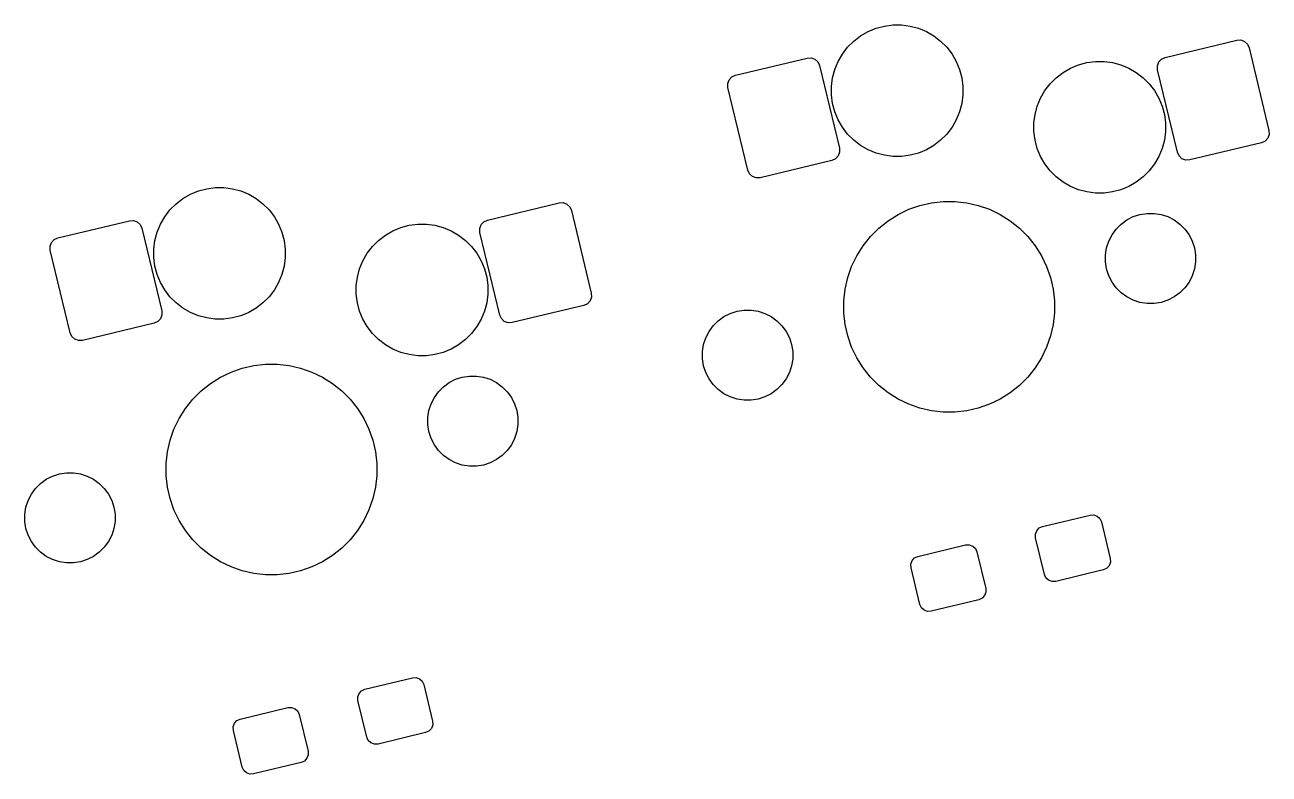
# Model space of a CAD drawing. Extents: x -173 to 103, y -39 to 59.
# Drawn here: x -25.91 to 7.12, y -38.94 to -19.05 of the extents above; entities that cross this region are included whole.
import ezdxf

# ---------------------------------------------------------------- set-up
doc = ezdxf.new("R2010")
doc.units = 0
doc.layers.add('BLACK', color=7, linetype='CONTINUOUS')

msp = doc.modelspace()

# ---------------------------------------------------------------- linework, layer by layer
at = {"layer": 'BLACK', "linetype": 'CONTINUOUS'}
for p, q in [((-3.530383, -19.231016), (-3.318897, -19.143415)), ((-3.318897, -19.143415), (-3.097786, -19.084169)), ((-3.097786, -19.084169), (-2.870833, -19.05429)), ((-2.870833, -19.05429), (-2.641923, -19.05429)), ((-2.641923, -19.05429), (-2.41497, -19.084169)), ((-2.41497, -19.084169), (-2.193859, -19.143415)), ((-2.193859, -19.143415), (-1.982373, -19.231016)), ((-4.072098, -19.646688), (-3.910233, -19.484823)), ((-3.910233, -19.484823), (-3.728626, -19.345471)), ((-3.728626, -19.345471), (-3.530383, -19.231016)), ((-1.982373, -19.231016), (-1.78413, -19.345471)), ((-1.78413, -19.345471), (-1.602523, -19.484823)), ((-1.602523, -19.484823), (-1.440658, -19.646688)), ((4.355345, -19.915903), (6.257807, -19.459162)), ((6.257807, -19.459162), (6.363753, -19.454999)), ((6.363753, -19.454999), (6.463226, -19.491697)), ((-4.21145, -19.828295), (-4.072098, -19.646688)), ((-1.440658, -19.646688), (-1.301306, -19.828295)), ((6.463226, -19.491697), (6.541085, -19.563668)), ((6.541085, -19.563668), (6.585473, -19.659957)), ((6.585473, -19.659957), (7.112249, -21.85413)), ((-7.048778, -20.391277), (-5.146316, -19.934536)), ((-5.146316, -19.934536), (-5.04037, -19.930373)), ((-5.04037, -19.930373), (-4.940897, -19.967071)), ((-4.940897, -19.967071), (-4.863038, -20.039042)), ((-4.863038, -20.039042), (-4.81865, -20.135331)), ((-4.81865, -20.135331), (-4.291874, -22.329504)), ((-4.413506, -20.238024), (-4.325905, -20.026538)), ((-4.325905, -20.026538), (-4.21145, -19.828295)), ((-1.301306, -19.828295), (-1.186851, -20.026538)), ((-1.186851, -20.026538), (-1.09925, -20.238024)), ((1.845047, -20.203003), (2.056533, -20.115402)), ((2.056533, -20.115402), (2.277644, -20.056156)), ((2.277644, -20.056156), (2.504597, -20.026277)), ((2.504597, -20.026277), (2.733507, -20.026277)), ((2.733507, -20.026277), (2.96046, -20.056156)), ((2.96046, -20.056156), (3.181571, -20.115402)), ((3.181571, -20.115402), (3.393057, -20.203003)), ((4.150387, -20.137624), (4.187085, -20.038151)), ((4.154549, -20.24357), (4.150387, -20.137624)), ((4.187085, -20.038151), (4.259056, -19.960292)), ((4.259056, -19.960292), (4.355345, -19.915903)), ((-7.217038, -20.513525), (-7.145067, -20.435666)), ((-7.145067, -20.435666), (-7.048778, -20.391277)), ((-4.502631, -20.686088), (-4.472752, -20.459135)), ((-4.472752, -20.459135), (-4.413506, -20.238024)), ((-1.09925, -20.238024), (-1.040004, -20.459135)), ((-1.040004, -20.459135), (-1.010125, -20.686088)), ((1.303332, -20.618675), (1.465197, -20.45681)), ((1.465197, -20.45681), (1.646804, -20.317458)), ((1.646804, -20.317458), (1.845047, -20.203003)), ((3.393057, -20.203003), (3.5913, -20.317458)), ((3.5913, -20.317458), (3.772907, -20.45681)), ((3.772907, -20.45681), (3.934772, -20.618675)), ((4.681325, -22.437743), (4.154549, -20.24357)), ((-7.253736, -20.612998), (-7.217038, -20.513525)), ((-7.249574, -20.718944), (-7.253736, -20.612998)), ((-6.722798, -22.913117), (-7.249574, -20.718944)), ((-4.502631, -20.914998), (-4.502631, -20.686088)), ((-1.010125, -20.686088), (-1.010125, -20.914998)), ((1.049525, -20.998525), (1.16398, -20.800282)), ((1.16398, -20.800282), (1.303332, -20.618675)), ((3.934772, -20.618675), (4.074124, -20.800282)), ((4.074124, -20.800282), (4.188579, -20.998525)), ((-4.472752, -21.141951), (-4.502631, -20.914998)), ((-1.010125, -20.914998), (-1.040004, -21.141951)), ((0.961924, -21.210011), (1.049525, -20.998525)), ((4.188579, -20.998525), (4.27618, -21.210011)), ((-4.413506, -21.363062), (-4.472752, -21.141951)), ((-4.325905, -21.574548), (-4.413506, -21.363062)), ((-1.09925, -21.363062), (-1.186851, -21.574548)), ((-1.040004, -21.141951), (-1.09925, -21.363062)), ((0.872799, -21.658075), (0.902678, -21.431122)), ((0.902678, -21.431122), (0.961924, -21.210011)), ((4.27618, -21.210011), (4.335426, -21.431122)), ((4.335426, -21.431122), (4.365305, -21.658075)), ((-4.21145, -21.772791), (-4.325905, -21.574548)), ((-4.072098, -21.954398), (-4.21145, -21.772791)), ((-1.301306, -21.772791), (-1.440658, -21.954398)), ((-1.186851, -21.574548), (-1.301306, -21.772791)), ((0.872799, -21.886985), (0.872799, -21.658075)), ((4.365305, -21.658075), (4.365305, -21.886985)), ((-3.910233, -22.116263), (-4.072098, -21.954398)), ((-3.728626, -22.255615), (-3.910233, -22.116263)), ((-1.602523, -22.116263), (-1.78413, -22.255615)), ((-1.440658, -21.954398), (-1.602523, -22.116263)), ((0.902678, -22.113938), (0.872799, -21.886985)), ((0.961924, -22.335049), (0.902678, -22.113938)), ((4.335426, -22.113938), (4.27618, -22.335049)), ((4.365305, -21.886985), (4.335426, -22.113938)), ((7.079713, -22.059549), (7.007742, -22.137408)), ((7.116411, -21.960076), (7.079713, -22.059549)), ((7.112249, -21.85413), (7.116411, -21.960076)), ((-4.287712, -22.43545), (-4.32441, -22.534923)), ((-4.291874, -22.329504), (-4.287712, -22.43545)), ((-3.530383, -22.37007), (-3.728626, -22.255615)), ((-3.318897, -22.457671), (-3.530383, -22.37007)), ((-3.097786, -22.516917), (-3.318897, -22.457671)), ((-2.193859, -22.457671), (-2.41497, -22.516917)), ((-1.982373, -22.37007), (-2.193859, -22.457671)), ((-1.78413, -22.255615), (-1.982373, -22.37007)), ((1.049525, -22.546535), (0.961924, -22.335049)), ((4.27618, -22.335049), (4.188579, -22.546535)), ((4.725713, -22.534032), (4.681325, -22.437743)), ((6.911453, -22.181797), (5.008991, -22.638538)), ((7.007742, -22.137408), (6.911453, -22.181797)), ((-4.49267, -22.657171), (-6.395132, -23.113912)), ((-4.396381, -22.612782), (-4.49267, -22.657171)), ((-4.32441, -22.534923), (-4.396381, -22.612782)), ((-2.870833, -22.546796), (-3.097786, -22.516917)), ((-2.641923, -22.546796), (-2.870833, -22.546796)), ((-2.41497, -22.516917), (-2.641923, -22.546796)), ((1.16398, -22.744778), (1.049525, -22.546535)), ((1.303332, -22.926385), (1.16398, -22.744778)), ((4.074124, -22.744778), (3.934772, -22.926385)), ((4.188579, -22.546535), (4.074124, -22.744778)), ((4.803572, -22.606003), (4.725713, -22.534032)), ((4.903045, -22.642701), (4.803572, -22.606003)), ((5.008991, -22.638538), (4.903045, -22.642701)), ((-6.67841, -23.009406), (-6.722798, -22.913117)), ((-6.600551, -23.081377), (-6.67841, -23.009406)), ((-6.501078, -23.118075), (-6.600551, -23.081377)), ((-6.395132, -23.113912), (-6.501078, -23.118075)), ((1.465197, -23.08825), (1.303332, -22.926385)), ((1.646804, -23.227602), (1.465197, -23.08825)), ((3.772907, -23.08825), (3.5913, -23.227602)), ((3.934772, -22.926385), (3.772907, -23.08825)), ((-21.307741, -23.462154), (-21.08663, -23.402908)), ((-21.08663, -23.402908), (-20.859677, -23.373029)), ((-20.859677, -23.373029), (-20.630767, -23.373029)), ((-20.630767, -23.373029), (-20.403814, -23.402908)), ((-20.403814, -23.402908), (-20.182703, -23.462154)), ((1.845047, -23.342057), (1.646804, -23.227602)), ((2.056533, -23.429658), (1.845047, -23.342057)), ((2.277644, -23.488904), (2.056533, -23.429658)), ((3.181571, -23.429658), (2.96046, -23.488904)), ((3.393057, -23.342057), (3.181571, -23.429658)), ((3.5913, -23.227602), (3.393057, -23.342057)), ((-21.899077, -23.803562), (-21.71747, -23.66421)), ((-21.71747, -23.66421), (-21.519227, -23.549755)), ((-21.519227, -23.549755), (-21.307741, -23.462154)), ((-20.182703, -23.462154), (-19.971217, -23.549755)), ((-19.971217, -23.549755), (-19.772974, -23.66421)), ((-19.772974, -23.66421), (-19.591367, -23.803562)), ((-13.633499, -24.234642), (-11.731037, -23.777901)), ((-11.731037, -23.777901), (-11.625091, -23.773738)), ((-11.625091, -23.773738), (-11.525618, -23.810436)), ((-2.154189, -23.846957), (-1.848067, -23.777087)), ((-1.848067, -23.777087), (-1.536047, -23.741931)), ((-1.536047, -23.741931), (-1.222053, -23.741931)), ((-1.222053, -23.741931), (-0.910033, -23.777087)), ((-0.910033, -23.777087), (-0.603911, -23.846957)), ((2.504597, -23.518783), (2.277644, -23.488904)), ((2.733507, -23.518783), (2.504597, -23.518783)), ((2.96046, -23.488904), (2.733507, -23.518783)), ((-22.200294, -24.147034), (-22.060942, -23.965427)), ((-22.060942, -23.965427), (-21.899077, -23.803562)), ((-19.591367, -23.803562), (-19.429502, -23.965427)), ((-19.429502, -23.965427), (-19.29015, -24.147034)), ((-11.525618, -23.810436), (-11.447759, -23.882407)), ((-11.447759, -23.882407), (-11.403371, -23.978696)), ((-11.403371, -23.978696), (-10.876595, -26.172869)), ((-2.99933, -24.253956), (-2.733463, -24.0869)), ((-2.733463, -24.0869), (-2.450564, -23.950663)), ((-2.450564, -23.950663), (-2.154189, -23.846957)), ((-0.603911, -23.846957), (-0.307536, -23.950663)), ((-0.307536, -23.950663), (-0.024637, -24.0869)), ((-0.024637, -24.0869), (0.24123, -24.253956)), ((3.509765, -24.144921), (3.688851, -24.086732)), ((3.688851, -24.086732), (3.874834, -24.057275)), ((3.874834, -24.057275), (4.063136, -24.057275)), ((4.063136, -24.057275), (4.249119, -24.086732)), ((4.249119, -24.086732), (4.428205, -24.144921)), ((-25.037622, -24.710016), (-23.13516, -24.253275)), ((-23.13516, -24.253275), (-23.029214, -24.249112)), ((-23.029214, -24.249112), (-22.929741, -24.28581)), ((-22.929741, -24.28581), (-22.851882, -24.357781)), ((-22.851882, -24.357781), (-22.807494, -24.45407)), ((-22.40235, -24.556763), (-22.314749, -24.345277)), ((-22.314749, -24.345277), (-22.200294, -24.147034)), ((-19.29015, -24.147034), (-19.175695, -24.345277)), ((-19.175695, -24.345277), (-19.088094, -24.556763)), ((-16.143797, -24.521742), (-15.932311, -24.434141)), ((-15.932311, -24.434141), (-15.7112, -24.374895)), ((-15.7112, -24.374895), (-15.484247, -24.345016)), ((-15.484247, -24.345016), (-15.255337, -24.345016)), ((-15.255337, -24.345016), (-15.028384, -24.374895)), ((-15.028384, -24.374895), (-14.807273, -24.434141)), ((-14.807273, -24.434141), (-14.595787, -24.521742)), ((-13.838457, -24.456363), (-13.801759, -24.35689)), ((-13.801759, -24.35689), (-13.729788, -24.279031)), ((-13.729788, -24.279031), (-13.633499, -24.234642)), ((-3.24482, -24.449728), (-2.99933, -24.253956)), ((0.24123, -24.253956), (0.48672, -24.449728)), ((3.056498, -24.474238), (3.189647, -24.341089)), ((3.189647, -24.341089), (3.341987, -24.230408)), ((3.341987, -24.230408), (3.509765, -24.144921)), ((4.428205, -24.144921), (4.595983, -24.230408)), ((4.595983, -24.230408), (4.748323, -24.341089)), ((4.748323, -24.341089), (4.881472, -24.474238)), ((-25.205882, -24.832264), (-25.133911, -24.754405)), ((-25.133911, -24.754405), (-25.037622, -24.710016)), ((-22.807494, -24.45407), (-22.280718, -26.648243)), ((-22.461596, -24.777874), (-22.40235, -24.556763)), ((-19.088094, -24.556763), (-19.028848, -24.777874)), ((-16.523647, -24.775549), (-16.34204, -24.636197)), ((-16.34204, -24.636197), (-16.143797, -24.521742)), ((-14.595787, -24.521742), (-14.397544, -24.636197)), ((-14.397544, -24.636197), (-14.215937, -24.775549)), ((-13.834295, -24.562309), (-13.838457, -24.456363)), ((-13.307519, -26.756482), (-13.834295, -24.562309)), ((-3.66262, -24.917246), (-3.466848, -24.671756)), ((-3.466848, -24.671756), (-3.24482, -24.449728)), ((0.48672, -24.449728), (0.708748, -24.671756)), ((0.708748, -24.671756), (0.90452, -24.917246)), ((2.86033, -24.794356), (2.945817, -24.626578)), ((2.945817, -24.626578), (3.056498, -24.474238)), ((4.881472, -24.474238), (4.992153, -24.626578)), ((4.992153, -24.626578), (5.07764, -24.794356)), ((-25.24258, -24.931737), (-25.205882, -24.832264)), ((-25.238418, -25.037683), (-25.24258, -24.931737)), ((-24.711642, -27.231856), (-25.238418, -25.037683)), ((-22.491475, -25.004827), (-22.461596, -24.777874)), ((-22.491475, -25.233737), (-22.491475, -25.004827)), ((-19.028848, -24.777874), (-18.998969, -25.004827)), ((-18.998969, -25.004827), (-18.998969, -25.233737)), ((-16.824864, -25.119021), (-16.685512, -24.937414)), ((-16.685512, -24.937414), (-16.523647, -24.775549)), ((-14.215937, -24.775549), (-14.054072, -24.937414)), ((-14.054072, -24.937414), (-13.91472, -25.119021)), ((-3.829676, -25.183113), (-3.66262, -24.917246)), ((0.90452, -24.917246), (1.071576, -25.183113)), ((2.772684, -25.159425), (2.802141, -24.973442)), ((2.802141, -24.973442), (2.86033, -24.794356)), ((5.07764, -24.794356), (5.135829, -24.973442)), ((5.135829, -24.973442), (5.165286, -25.159425)), ((-22.461596, -25.46069), (-22.491475, -25.233737)), ((-18.998969, -25.233737), (-19.028848, -25.46069)), ((-17.02692, -25.52875), (-16.939319, -25.317264)), ((-16.939319, -25.317264), (-16.824864, -25.119021)), ((-13.91472, -25.119021), (-13.800265, -25.317264)), ((-13.800265, -25.317264), (-13.712664, -25.52875)), ((-3.965913, -25.466012), (-3.829676, -25.183113)), ((1.071576, -25.183113), (1.207813, -25.466012)), ((2.772684, -25.347727), (2.772684, -25.159425)), ((2.802141, -25.53371), (2.772684, -25.347727)), ((5.165286, -25.347727), (5.135829, -25.53371)), ((5.165286, -25.159425), (5.165286, -25.347727)), ((-22.40235, -25.681801), (-22.461596, -25.46069)), ((-22.314749, -25.893287), (-22.40235, -25.681801)), ((-19.088094, -25.681801), (-19.175695, -25.893287)), ((-19.028848, -25.46069), (-19.088094, -25.681801)), ((-17.116045, -25.976814), (-17.086166, -25.749861)), ((-17.086166, -25.749861), (-17.02692, -25.52875)), ((-13.712664, -25.52875), (-13.653418, -25.749861)), ((-13.653418, -25.749861), (-13.623539, -25.976814)), ((-4.069619, -25.762387), (-3.965913, -25.466012)), ((1.207813, -25.466012), (1.311519, -25.762387)), ((2.86033, -25.712796), (2.802141, -25.53371)), ((2.945817, -25.880574), (2.86033, -25.712796)), ((5.07764, -25.712796), (4.992153, -25.880574)), ((5.135829, -25.53371), (5.07764, -25.712796)), ((-22.200294, -26.09153), (-22.314749, -25.893287)), ((-22.060942, -26.273137), (-22.200294, -26.09153)), ((-19.29015, -26.09153), (-19.429502, -26.273137)), ((-19.175695, -25.893287), (-19.29015, -26.09153)), ((-17.116045, -26.205724), (-17.116045, -25.976814)), ((-13.623539, -25.976814), (-13.623539, -26.205724)), ((-4.174645, -26.380529), (-4.139489, -26.068509)), ((-4.139489, -26.068509), (-4.069619, -25.762387)), ((1.311519, -25.762387), (1.381389, -26.068509)), ((1.381389, -26.068509), (1.416545, -26.380529)), ((3.056498, -26.032914), (2.945817, -25.880574)), ((3.189647, -26.166063), (3.056498, -26.032914)), ((4.881472, -26.032914), (4.748323, -26.166063)), ((4.992153, -25.880574), (4.881472, -26.032914)), ((-21.899077, -26.435002), (-22.060942, -26.273137)), ((-19.429502, -26.273137), (-19.591367, -26.435002)), ((-17.086166, -26.432677), (-17.116045, -26.205724)), ((-13.623539, -26.205724), (-13.653418, -26.432677)), ((-10.909131, -26.378288), (-10.981102, -26.456147)), ((-10.872433, -26.278815), (-10.909131, -26.378288)), ((-10.876595, -26.172869), (-10.872433, -26.278815)), ((-4.174645, -26.694523), (-4.174645, -26.380529)), ((1.416545, -26.380529), (1.416545, -26.694523)), ((3.341987, -26.276744), (3.189647, -26.166063)), ((3.509765, -26.362231), (3.341987, -26.276744)), ((3.688851, -26.42042), (3.509765, -26.362231)), ((3.874834, -26.449877), (3.688851, -26.42042)), ((4.249119, -26.42042), (4.063136, -26.449877)), ((4.428205, -26.362231), (4.249119, -26.42042)), ((4.595983, -26.276744), (4.428205, -26.362231)), ((4.748323, -26.166063), (4.595983, -26.276744)), ((-22.280718, -26.648243), (-22.276556, -26.754189)), ((-21.71747, -26.574354), (-21.899077, -26.435002)), ((-21.519227, -26.688809), (-21.71747, -26.574354)), ((-21.307741, -26.77641), (-21.519227, -26.688809)), ((-19.971217, -26.688809), (-20.182703, -26.77641)), ((-19.772974, -26.574354), (-19.971217, -26.688809)), ((-19.591367, -26.435002), (-19.772974, -26.574354)), ((-17.02692, -26.653788), (-17.086166, -26.432677)), ((-16.939319, -26.865274), (-17.02692, -26.653788)), ((-13.712664, -26.653788), (-13.800265, -26.865274)), ((-13.653418, -26.432677), (-13.712664, -26.653788)), ((-11.077391, -26.500536), (-12.979853, -26.957277)), ((-10.981102, -26.456147), (-11.077391, -26.500536)), ((-7.354083, -26.798308), (-7.186305, -26.712821)), ((-7.186305, -26.712821), (-7.007219, -26.654632)), ((-7.007219, -26.654632), (-6.821236, -26.625175)), ((-6.821236, -26.625175), (-6.632934, -26.625175)), ((-6.632934, -26.625175), (-6.446951, -26.654632)), ((-6.446951, -26.654632), (-6.267865, -26.712821)), ((-6.267865, -26.712821), (-6.100087, -26.798308)), ((-4.139489, -27.006543), (-4.174645, -26.694523)), ((1.416545, -26.694523), (1.381389, -27.006543)), ((4.063136, -26.449877), (3.874834, -26.449877)), ((-22.481514, -26.97591), (-24.383976, -27.432651)), ((-22.385225, -26.931521), (-22.481514, -26.97591)), ((-22.313254, -26.853662), (-22.385225, -26.931521)), ((-22.276556, -26.754189), (-22.313254, -26.853662)), ((-21.08663, -26.835656), (-21.307741, -26.77641)), ((-20.859677, -26.865535), (-21.08663, -26.835656)), ((-20.630767, -26.865535), (-20.859677, -26.865535)), ((-20.403814, -26.835656), (-20.630767, -26.865535)), ((-20.182703, -26.77641), (-20.403814, -26.835656)), ((-16.824864, -27.063517), (-16.939319, -26.865274)), ((-16.685512, -27.245124), (-16.824864, -27.063517)), ((-13.91472, -27.063517), (-14.054072, -27.245124)), ((-13.800265, -26.865274), (-13.91472, -27.063517)), ((-13.263131, -26.852771), (-13.307519, -26.756482)), ((-13.185272, -26.924742), (-13.263131, -26.852771)), ((-13.085799, -26.96144), (-13.185272, -26.924742)), ((-12.979853, -26.957277), (-13.085799, -26.96144)), ((-7.750253, -27.194478), (-7.639572, -27.042138)), ((-7.639572, -27.042138), (-7.506423, -26.908989)), ((-7.506423, -26.908989), (-7.354083, -26.798308)), ((-6.100087, -26.798308), (-5.947747, -26.908989)), ((-5.947747, -26.908989), (-5.814598, -27.042138)), ((-5.814598, -27.042138), (-5.703917, -27.194478)), ((-4.069619, -27.312665), (-4.139489, -27.006543)), ((1.381389, -27.006543), (1.311519, -27.312665)), ((-24.667254, -27.328145), (-24.711642, -27.231856)), ((-24.589395, -27.400116), (-24.667254, -27.328145)), ((-24.489922, -27.436814), (-24.589395, -27.400116)), ((-16.523647, -27.406989), (-16.685512, -27.245124)), ((-16.34204, -27.546341), (-16.523647, -27.406989)), ((-14.215937, -27.406989), (-14.397544, -27.546341)), ((-14.054072, -27.245124), (-14.215937, -27.406989)), ((-7.893929, -27.541342), (-7.83574, -27.362256)), ((-7.83574, -27.362256), (-7.750253, -27.194478)), ((-5.703917, -27.194478), (-5.61843, -27.362256)), ((-5.61843, -27.362256), (-5.560241, -27.541342)), ((-3.965913, -27.60904), (-4.069619, -27.312665)), ((1.311519, -27.312665), (1.207813, -27.60904)), ((-24.383976, -27.432651), (-24.489922, -27.436814)), ((-16.143797, -27.660796), (-16.34204, -27.546341)), ((-15.932311, -27.748397), (-16.143797, -27.660796)), ((-14.595787, -27.660796), (-14.807273, -27.748397)), ((-14.397544, -27.546341), (-14.595787, -27.660796)), ((-7.923386, -27.727325), (-7.893929, -27.541342)), ((-7.923386, -27.915627), (-7.923386, -27.727325)), ((-5.560241, -27.541342), (-5.530784, -27.727325)), ((-5.530784, -27.727325), (-5.530784, -27.915627)), ((-3.829676, -27.891939), (-3.965913, -27.60904)), ((1.207813, -27.60904), (1.071576, -27.891939)), ((-19.836911, -28.095826), (-19.524891, -28.06067)), ((-19.524891, -28.06067), (-19.210897, -28.06067)), ((-19.210897, -28.06067), (-18.898877, -28.095826)), ((-15.7112, -27.807643), (-15.932311, -27.748397)), ((-15.484247, -27.837522), (-15.7112, -27.807643)), ((-15.255337, -27.837522), (-15.484247, -27.837522)), ((-15.028384, -27.807643), (-15.255337, -27.837522)), ((-14.807273, -27.748397), (-15.028384, -27.807643)), ((-7.893929, -28.10161), (-7.923386, -27.915627)), ((-5.530784, -27.915627), (-5.560241, -28.10161)), ((-3.66262, -28.157806), (-3.829676, -27.891939)), ((1.071576, -27.891939), (0.90452, -28.157806)), ((-20.722307, -28.405639), (-20.439408, -28.269402)), ((-20.439408, -28.269402), (-20.143033, -28.165696)), ((-20.143033, -28.165696), (-19.836911, -28.095826)), ((-18.898877, -28.095826), (-18.592755, -28.165696)), ((-18.592755, -28.165696), (-18.29638, -28.269402)), ((-18.29638, -28.269402), (-18.013481, -28.405639)), ((-14.299993, -28.405471), (-14.11401, -28.376014)), ((-14.11401, -28.376014), (-13.925708, -28.376014)), ((-13.925708, -28.376014), (-13.739725, -28.405471)), ((-7.83574, -28.280696), (-7.893929, -28.10161)), ((-7.750253, -28.448474), (-7.83574, -28.280696)), ((-5.61843, -28.280696), (-5.703917, -28.448474)), ((-5.560241, -28.10161), (-5.61843, -28.280696)), ((-3.466848, -28.403296), (-3.66262, -28.157806)), ((-3.24482, -28.625324), (-3.466848, -28.403296)), ((0.708748, -28.403296), (0.48672, -28.625324)), ((0.90452, -28.157806), (0.708748, -28.403296)), ((-21.233664, -28.768467), (-20.988174, -28.572695)), ((-20.988174, -28.572695), (-20.722307, -28.405639)), ((-18.013481, -28.405639), (-17.747614, -28.572695)), ((-17.747614, -28.572695), (-17.502124, -28.768467)), ((-14.932346, -28.792977), (-14.799197, -28.659828)), ((-14.799197, -28.659828), (-14.646857, -28.549147)), ((-14.646857, -28.549147), (-14.479079, -28.46366)), ((-14.479079, -28.46366), (-14.299993, -28.405471)), ((-13.739725, -28.405471), (-13.560639, -28.46366)), ((-13.560639, -28.46366), (-13.392861, -28.549147)), ((-13.392861, -28.549147), (-13.240521, -28.659828)), ((-13.240521, -28.659828), (-13.107372, -28.792977)), ((-7.639572, -28.600814), (-7.750253, -28.448474)), ((-7.506423, -28.733963), (-7.639572, -28.600814)), ((-7.354083, -28.844644), (-7.506423, -28.733963)), ((-5.947747, -28.733963), (-6.100087, -28.844644)), ((-5.814598, -28.600814), (-5.947747, -28.733963)), ((-5.703917, -28.448474), (-5.814598, -28.600814)), ((-2.99933, -28.821096), (-3.24482, -28.625324)), ((0.48672, -28.625324), (0.24123, -28.821096)), ((-21.651464, -29.235985), (-21.455692, -28.990495)), ((-21.455692, -28.990495), (-21.233664, -28.768467)), ((-17.502124, -28.768467), (-17.280096, -28.990495)), ((-17.280096, -28.990495), (-17.084324, -29.235985)), ((-15.128514, -29.113095), (-15.043027, -28.945317)), ((-15.043027, -28.945317), (-14.932346, -28.792977)), ((-13.107372, -28.792977), (-12.996691, -28.945317)), ((-12.996691, -28.945317), (-12.911204, -29.113095)), ((-7.186305, -28.930131), (-7.354083, -28.844644)), ((-7.007219, -28.98832), (-7.186305, -28.930131)), ((-6.821236, -29.017777), (-7.007219, -28.98832)), ((-6.632934, -29.017777), (-6.821236, -29.017777)), ((-6.446951, -28.98832), (-6.632934, -29.017777)), ((-6.267865, -28.930131), (-6.446951, -28.98832)), ((-6.100087, -28.844644), (-6.267865, -28.930131)), ((-2.733463, -28.988152), (-2.99933, -28.821096)), ((-2.450564, -29.124389), (-2.733463, -28.988152)), ((-0.024637, -28.988152), (-0.307536, -29.124389)), ((0.24123, -28.821096), (-0.024637, -28.988152)), ((-21.81852, -29.501852), (-21.651464, -29.235985)), ((-17.084324, -29.235985), (-16.917268, -29.501852)), ((-15.21616, -29.478164), (-15.186703, -29.292181)), ((-15.186703, -29.292181), (-15.128514, -29.113095)), ((-12.911204, -29.113095), (-12.853015, -29.292181)), ((-12.853015, -29.292181), (-12.823558, -29.478164)), ((-2.154189, -29.228095), (-2.450564, -29.124389)), ((-1.848067, -29.297965), (-2.154189, -29.228095)), ((-1.536047, -29.333121), (-1.848067, -29.297965)), ((-1.222053, -29.333121), (-1.536047, -29.333121)), ((-0.910033, -29.297965), (-1.222053, -29.333121)), ((-0.603911, -29.228095), (-0.910033, -29.297965)), ((-0.307536, -29.124389), (-0.603911, -29.228095)), ((-21.954757, -29.784751), (-21.81852, -29.501852)), ((-16.917268, -29.501852), (-16.781031, -29.784751)), ((-15.21616, -29.666466), (-15.21616, -29.478164)), ((-15.186703, -29.852449), (-15.21616, -29.666466)), ((-12.823558, -29.666466), (-12.853015, -29.852449)), ((-12.823558, -29.478164), (-12.823558, -29.666466)), ((-22.058463, -30.081126), (-21.954757, -29.784751)), ((-16.781031, -29.784751), (-16.677325, -30.081126)), ((-15.128514, -30.031535), (-15.186703, -29.852449)), ((-15.043027, -30.199313), (-15.128514, -30.031535)), ((-12.911204, -30.031535), (-12.996691, -30.199313)), ((-12.853015, -29.852449), (-12.911204, -30.031535)), ((-22.128333, -30.387248), (-22.058463, -30.081126)), ((-16.677325, -30.081126), (-16.607455, -30.387248)), ((-14.932346, -30.351653), (-15.043027, -30.199313)), ((-14.799197, -30.484802), (-14.932346, -30.351653)), ((-13.107372, -30.351653), (-13.240521, -30.484802)), ((-12.996691, -30.199313), (-13.107372, -30.351653)), ((-22.163489, -30.699268), (-22.128333, -30.387248)), ((-22.163489, -31.013262), (-22.163489, -30.699268)), ((-16.607455, -30.387248), (-16.572299, -30.699268)), ((-16.572299, -30.699268), (-16.572299, -31.013262)), ((-14.646857, -30.595483), (-14.799197, -30.484802)), ((-14.479079, -30.68097), (-14.646857, -30.595483)), ((-14.299993, -30.739159), (-14.479079, -30.68097)), ((-13.560639, -30.68097), (-13.739725, -30.739159)), ((-13.392861, -30.595483), (-13.560639, -30.68097)), ((-13.240521, -30.484802), (-13.392861, -30.595483)), ((-25.342927, -31.117047), (-25.175149, -31.03156)), ((-25.175149, -31.03156), (-24.996063, -30.973371)), ((-24.996063, -30.973371), (-24.81008, -30.943914)), ((-24.81008, -30.943914), (-24.621778, -30.943914)), ((-24.621778, -30.943914), (-24.435795, -30.973371)), ((-24.435795, -30.973371), (-24.256709, -31.03156)), ((-24.256709, -31.03156), (-24.088931, -31.117047)), ((-22.128333, -31.325282), (-22.163489, -31.013262)), ((-16.572299, -31.013262), (-16.607455, -31.325282)), ((-14.11401, -30.768616), (-14.299993, -30.739159)), ((-13.925708, -30.768616), (-14.11401, -30.768616)), ((-13.739725, -30.739159), (-13.925708, -30.768616)), ((-25.739097, -31.513217), (-25.628416, -31.360877)), ((-25.628416, -31.360877), (-25.495267, -31.227728)), ((-25.495267, -31.227728), (-25.342927, -31.117047)), ((-24.088931, -31.117047), (-23.936591, -31.227728)), ((-23.936591, -31.227728), (-23.803442, -31.360877)), ((-23.803442, -31.360877), (-23.692761, -31.513217)), ((-22.058463, -31.631404), (-22.128333, -31.325282)), ((-16.607455, -31.325282), (-16.677325, -31.631404)), ((-25.882773, -31.860081), (-25.824584, -31.680995)), ((-25.824584, -31.680995), (-25.739097, -31.513217)), ((-23.692761, -31.513217), (-23.607274, -31.680995)), ((-23.607274, -31.680995), (-23.549085, -31.860081)), ((-21.954757, -31.927779), (-22.058463, -31.631404)), ((-16.677325, -31.631404), (-16.781031, -31.927779)), ((-25.91223, -32.046064), (-25.882773, -31.860081)), ((-23.549085, -31.860081), (-23.519628, -32.046064)), ((-21.81852, -32.210678), (-21.954757, -31.927779)), ((-16.781031, -31.927779), (-16.917268, -32.210678)), ((-25.91223, -32.234366), (-25.91223, -32.046064)), ((-25.882773, -32.420349), (-25.91223, -32.234366)), ((-23.519628, -32.234366), (-23.549085, -32.420349)), ((-23.519628, -32.046064), (-23.519628, -32.234366)), ((-21.651464, -32.476545), (-21.81852, -32.210678)), ((-16.917268, -32.210678), (-17.084324, -32.476545)), ((1.100973, -32.369721), (2.365053, -32.066242)), ((2.365053, -32.066242), (2.462523, -32.062412)), ((2.462523, -32.062412), (2.55404, -32.096174)), ((2.55404, -32.096174), (2.625669, -32.162388)), ((2.625669, -32.162388), (2.666507, -32.250973)), ((2.666507, -32.250973), (2.899953, -33.223343)), ((-25.824584, -32.599435), (-25.882773, -32.420349)), ((-25.739097, -32.767213), (-25.824584, -32.599435)), ((-23.607274, -32.599435), (-23.692761, -32.767213)), ((-23.549085, -32.420349), (-23.607274, -32.599435)), ((-21.455692, -32.722035), (-21.651464, -32.476545)), ((-17.084324, -32.476545), (-17.280096, -32.722035)), ((0.912412, -32.573705), (0.946173, -32.482189)), ((0.916241, -32.671175), (0.912412, -32.573705)), ((1.149687, -33.643545), (0.916241, -32.671175)), ((0.946173, -32.482189), (1.012387, -32.410559)), ((1.012387, -32.410559), (1.100973, -32.369721)), ((-25.628416, -32.919553), (-25.739097, -32.767213)), ((-25.495267, -33.052702), (-25.628416, -32.919553)), ((-23.803442, -32.919553), (-23.936591, -33.052702)), ((-23.692761, -32.767213), (-23.803442, -32.919553)), ((-21.233664, -32.944063), (-21.455692, -32.722035)), ((-20.988174, -33.139835), (-21.233664, -32.944063)), ((-17.502124, -32.944063), (-17.747614, -33.139835)), ((-17.280096, -32.722035), (-17.502124, -32.944063)), ((-2.205085, -33.163435), (-0.941005, -32.859956)), ((-0.941005, -32.859956), (-0.843535, -32.856126)), ((-0.843535, -32.856126), (-0.752018, -32.889888)), ((-0.752018, -32.889888), (-0.680389, -32.956102)), ((-0.680389, -32.956102), (-0.639551, -33.044687)), ((-25.342927, -33.163383), (-25.495267, -33.052702)), ((-25.175149, -33.24887), (-25.342927, -33.163383)), ((-24.996063, -33.307059), (-25.175149, -33.24887)), ((-24.81008, -33.336516), (-24.996063, -33.307059)), ((-24.621778, -33.336516), (-24.81008, -33.336516)), ((-24.435795, -33.307059), (-24.621778, -33.336516)), ((-24.256709, -33.24887), (-24.435795, -33.307059)), ((-24.088931, -33.163383), (-24.256709, -33.24887)), ((-23.936591, -33.052702), (-24.088931, -33.163383)), ((-20.722307, -33.306891), (-20.988174, -33.139835)), ((-20.439408, -33.443128), (-20.722307, -33.306891)), ((-18.013481, -33.306891), (-18.29638, -33.443128)), ((-17.747614, -33.139835), (-18.013481, -33.306891)), ((-2.393646, -33.367419), (-2.359885, -33.275903)), ((-2.359885, -33.275903), (-2.293671, -33.204273)), ((-2.293671, -33.204273), (-2.205085, -33.163435)), ((-0.639551, -33.044687), (-0.406105, -34.017057)), ((2.903782, -33.320813), (2.870021, -33.412329)), ((2.899953, -33.223343), (2.903782, -33.320813)), ((-20.143033, -33.546834), (-20.439408, -33.443128)), ((-19.836911, -33.616704), (-20.143033, -33.546834)), ((-19.524891, -33.65186), (-19.836911, -33.616704)), ((-19.210897, -33.65186), (-19.524891, -33.65186)), ((-18.898877, -33.616704), (-19.210897, -33.65186)), ((-18.592755, -33.546834), (-18.898877, -33.616704)), ((-18.29638, -33.443128), (-18.592755, -33.546834)), ((-2.389817, -33.464889), (-2.393646, -33.367419)), ((-2.156371, -34.437259), (-2.389817, -33.464889)), ((1.190525, -33.73213), (1.149687, -33.643545)), ((2.715221, -33.524797), (1.451141, -33.828276)), ((2.803807, -33.483959), (2.715221, -33.524797)), ((2.870021, -33.412329), (2.803807, -33.483959)), ((-0.406105, -34.017057), (-0.402276, -34.114527)), ((1.262154, -33.798344), (1.190525, -33.73213)), ((1.353671, -33.832106), (1.262154, -33.798344)), ((1.451141, -33.828276), (1.353671, -33.832106)), ((-0.590837, -34.318511), (-1.854917, -34.62199)), ((-0.502251, -34.277673), (-0.590837, -34.318511)), ((-0.436037, -34.206043), (-0.502251, -34.277673)), ((-0.402276, -34.114527), (-0.436037, -34.206043)), ((-2.115533, -34.525844), (-2.156371, -34.437259)), ((-2.043904, -34.592058), (-2.115533, -34.525844)), ((-1.952387, -34.62582), (-2.043904, -34.592058)), ((-1.854917, -34.62199), (-1.952387, -34.62582)), ((-16.887871, -36.68846), (-15.623791, -36.384981)), ((-15.623791, -36.384981), (-15.526321, -36.381151)), ((-15.526321, -36.381151), (-15.434804, -36.414913)), ((-15.434804, -36.414913), (-15.363175, -36.481127)), ((-15.363175, -36.481127), (-15.322337, -36.569712)), ((-15.322337, -36.569712), (-15.088891, -37.542082)), ((-17.076432, -36.892444), (-17.042671, -36.800928)), ((-17.072603, -36.989914), (-17.076432, -36.892444)), ((-16.839157, -37.962284), (-17.072603, -36.989914)), ((-17.042671, -36.800928), (-16.976457, -36.729298)), ((-16.976457, -36.729298), (-16.887871, -36.68846)), ((-20.193929, -37.482174), (-18.929849, -37.178695)), ((-18.929849, -37.178695), (-18.832379, -37.174865)), ((-18.832379, -37.174865), (-18.740862, -37.208627)), ((-18.740862, -37.208627), (-18.669233, -37.274841)), ((-18.669233, -37.274841), (-18.628395, -37.363426)), ((-20.38249, -37.686158), (-20.348729, -37.594642)), ((-20.348729, -37.594642), (-20.282515, -37.523012)), ((-20.282515, -37.523012), (-20.193929, -37.482174)), ((-18.628395, -37.363426), (-18.394949, -38.335796)), ((-15.085062, -37.639552), (-15.118823, -37.731068)), ((-15.088891, -37.542082), (-15.085062, -37.639552)), ((-20.378661, -37.783628), (-20.38249, -37.686158)), ((-20.145215, -38.755998), (-20.378661, -37.783628)), ((-16.798319, -38.050869), (-16.839157, -37.962284)), ((-15.273623, -37.843536), (-16.537703, -38.147015)), ((-15.185037, -37.802698), (-15.273623, -37.843536)), ((-15.118823, -37.731068), (-15.185037, -37.802698)), ((-16.72669, -38.117083), (-16.798319, -38.050869)), ((-16.635173, -38.150845), (-16.72669, -38.117083)), ((-16.537703, -38.147015), (-16.635173, -38.150845)), ((-18.579681, -38.63725), (-19.843761, -38.940729)), ((-18.491095, -38.596412), (-18.579681, -38.63725)), ((-18.424881, -38.524782), (-18.491095, -38.596412)), ((-18.39112, -38.433266), (-18.424881, -38.524782)), ((-18.394949, -38.335796), (-18.39112, -38.433266)), ((-20.104377, -38.844583), (-20.145215, -38.755998)), ((-20.032748, -38.910797), (-20.104377, -38.844583)), ((-19.941231, -38.944559), (-20.032748, -38.910797)), ((-19.843761, -38.940729), (-19.941231, -38.944559))]:
    msp.add_line(p, q, dxfattribs=at)

doc.saveas('drawing.dxf')
